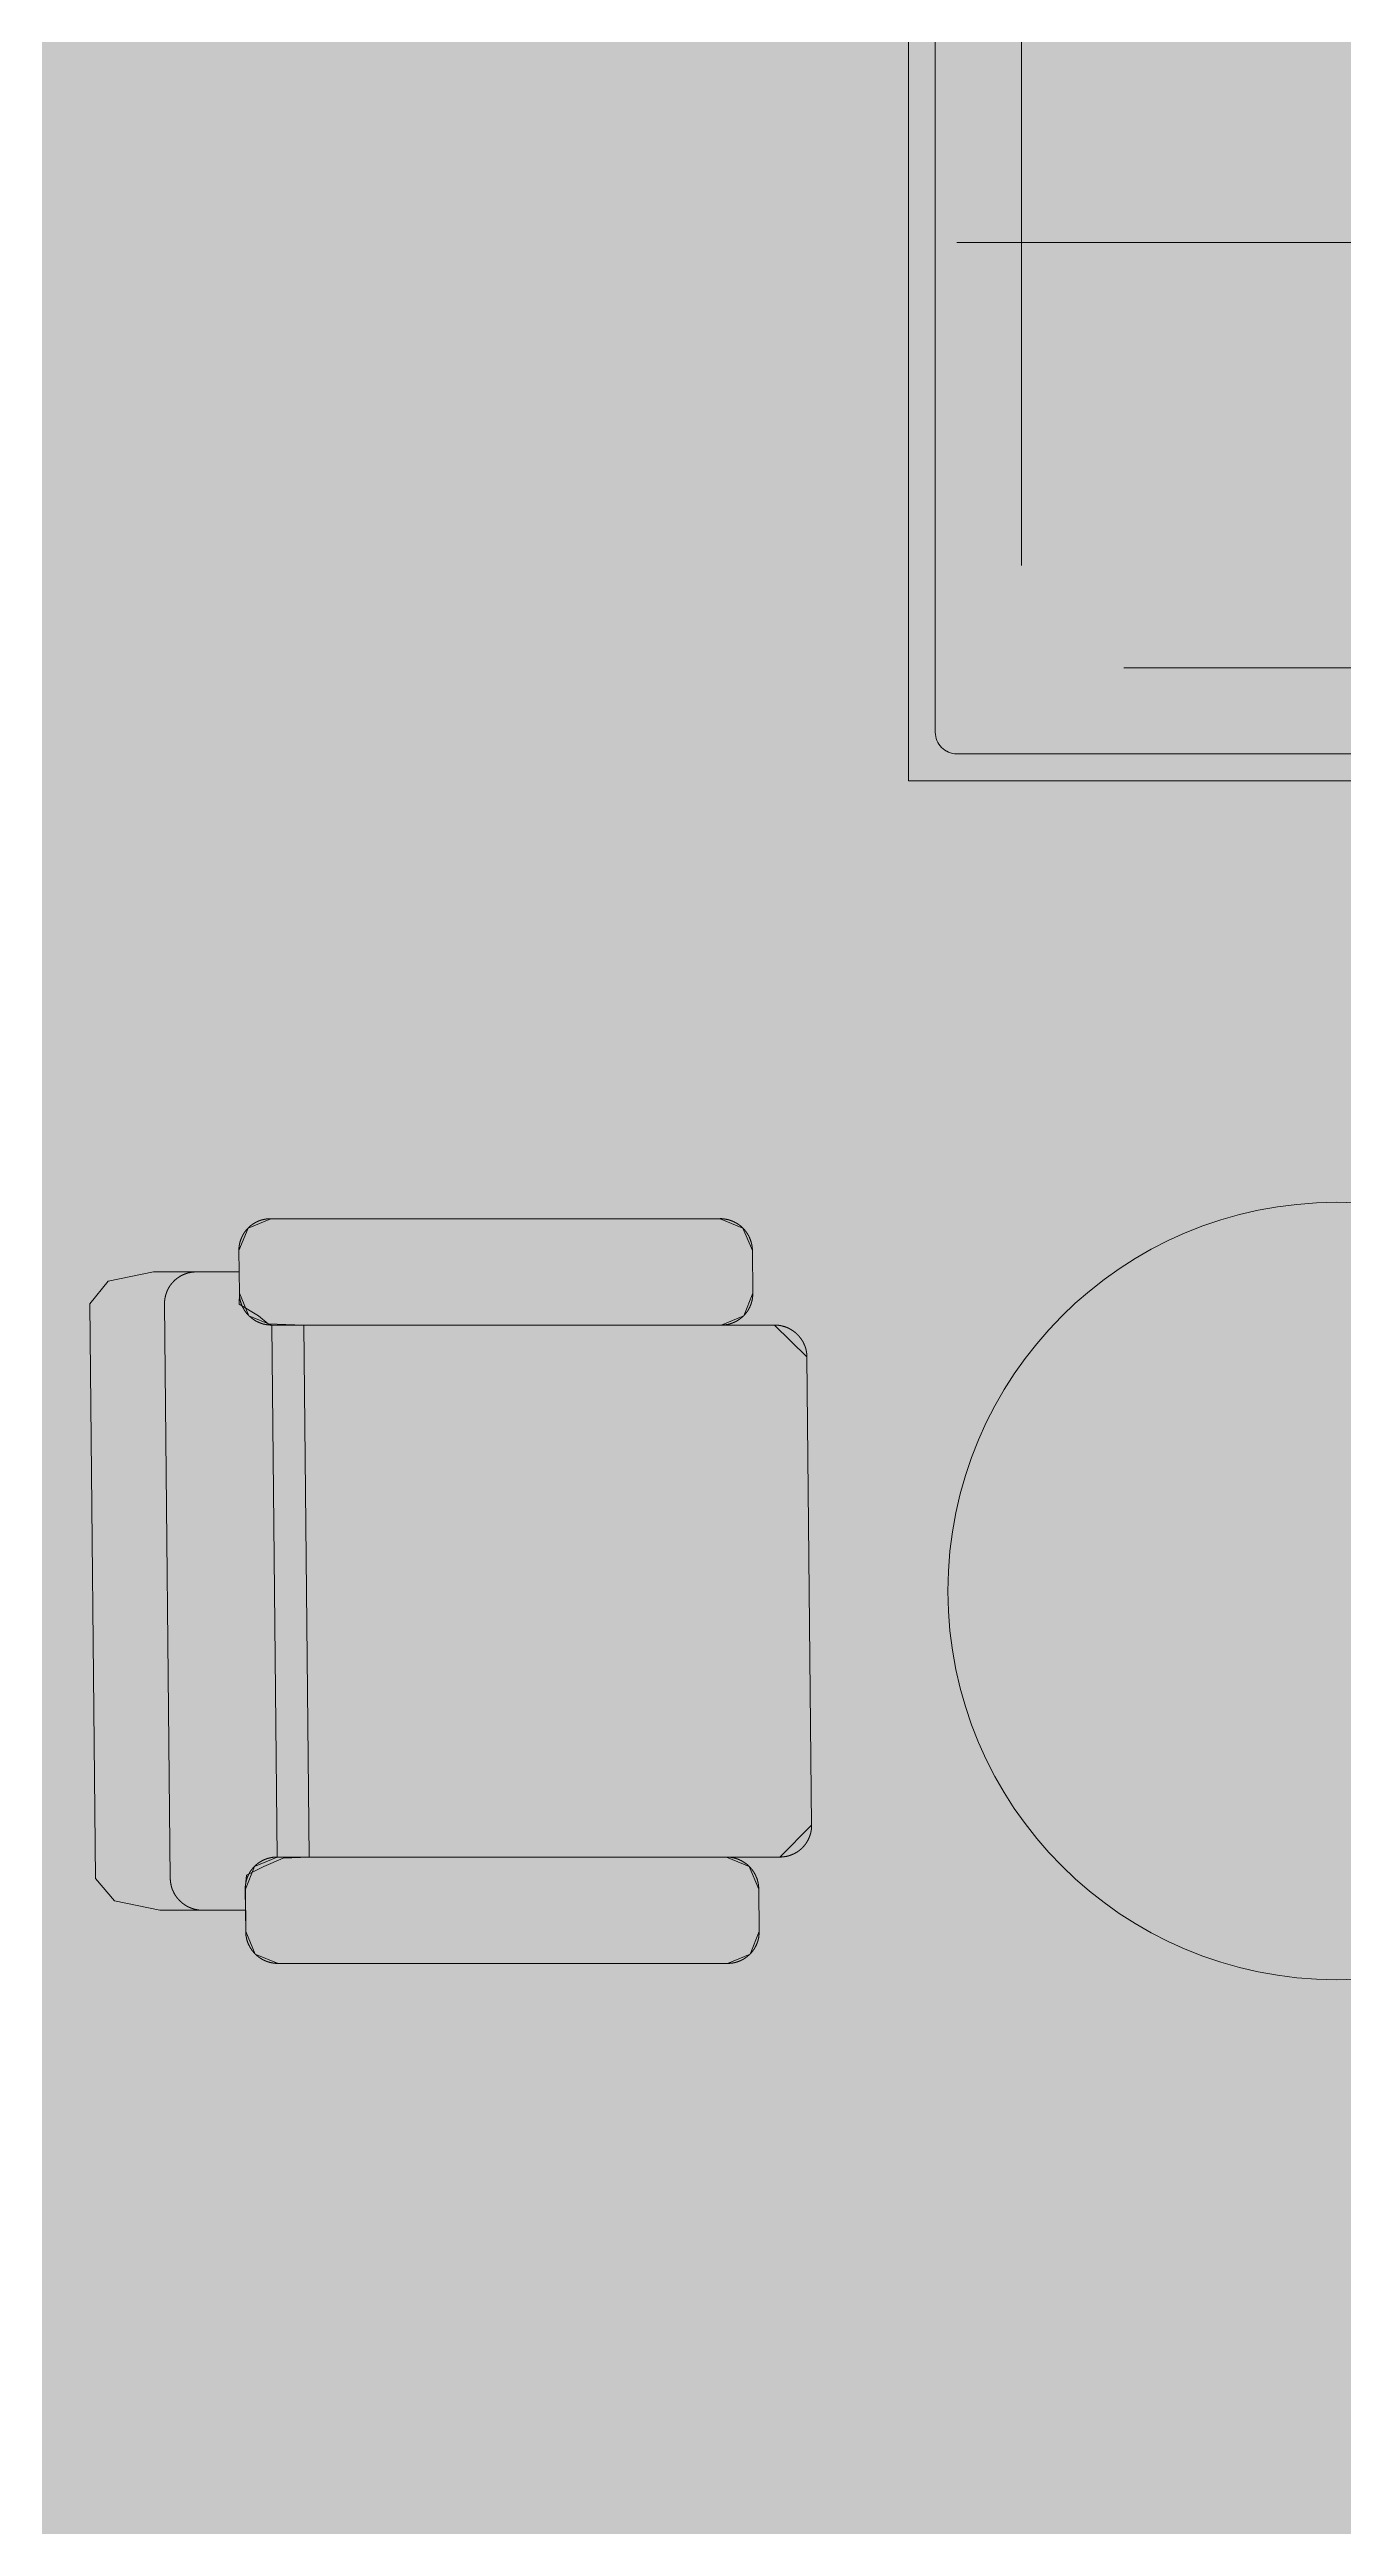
# Model space of a CAD drawing. Header units: millimetres. Extents: x -376000 to 292178, y -193032 to 188048.
# Drawn here: x -278676 to -277594, y 58313 to 60384 of the extents above; entities that cross this region are included whole.
import ezdxf

# ---------------------------------------------------------------- set-up
doc = ezdxf.new("R2010")
doc.units = ezdxf.units.MM
doc.linetypes.add('VW-01 短破線', pattern=[2.116125, 1.058062, -1.058062])
doc.linetypes.add('短破線', pattern=[2.116125, 1.058062, -1.058062])
doc.layers.add('02_線種-添景（家具・植栽)', color=7, linetype='短破線', lineweight=13, true_color=0x555555)
doc.layers.add('08_ハッチ・色', color=7, linetype='Continuous', lineweight=5, true_color=0x888888)
for name, color, linetype, lineweight in [('07_文字・記号', 7, 'Continuous', 9), ('_什器 (2D)', 7, 'Continuous', 5), ('_塗（エリア） (2D)', 7, 'Continuous', 5), ('_天井プロット (2D)', 7, 'Continuous', 5)]:
    doc.layers.add(name, color=color, linetype=linetype, lineweight=lineweight)
doc.styles.add('ＭＳ Ｐゴシック', font='MS PGothic.ttf')

# ---------------------------------------------------------------- blocks, each defined once
blk = doc.blocks.new('塗（エリア） (2D)')
at = {"layer": '08_ハッチ・色', "linetype": 'Continuous', "lineweight": 0, "true_color": 0xffa264, "transparency": 33554636}
blk.add_hatch(color=21, dxfattribs=at).paths.add_polyline_path([(-282885.8, 63583.6), (-268715.8, 63583.6), (-268715.8, 56613.6), (-282885.8, 56613.6)])
blk = doc.blocks.new('グループ-1118')
at = {"layer": '02_線種-添景（家具・植栽)', "color": 7, "linetype": 'Continuous', "lineweight": 13, "transparency": 33554687}
for p, q in [((-278491.4, 59406.3), (-278115.6, 59406.3)), ((-278518, 59379.6), (-278517.6, 59344)), ((-278088.5, 59379.6), (-278088.2, 59344.1)), ((-278553.6, 59361.8), (-278517.8, 59361.8)), ((-278575.4, 58854.8), (-278580.2, 59335.1)), ((-278486.1, 58872.6), (-278490.5, 59317.4)), ((-278490.5, 59317.4), (-278070, 59317.4)), ((-278042.9, 59290.7), (-278039, 58899.3)), ((-278486.1, 58872.6), (-278065.6, 58872.6)), ((-278512.7, 58845.9), (-278512.3, 58810.3)), ((-278082.9, 58810.4), (-278083.2, 58845.9)), ((-278548.3, 58828.1), (-278512.5, 58828.1)), ((-278485.2, 58783.7), (-278109.4, 58783.7))]:
    blk.add_line(p, q, dxfattribs=at)
at = {"layer": '02_線種-添景（家具・植栽)', "color": 7, "linetype": 'Continuous', "lineweight": 13, "flags": 128}
for points in [[(-278491.4, 59406.3), (-278510.3, 59398.5), (-278518, 59379.6), (-278517.6, 59344), (-278509.6, 59325.2), (-278490.5, 59317.4), (-278114.7, 59317.4), (-278095.8, 59325.2), (-278088.2, 59344.1), (-278088.5, 59379.6), (-278096.6, 59398.5), (-278115.6, 59406.3)], [(-278517.8, 59361.8), (-278589.3, 59361.8), (-278627.2, 59354), (-278642.8, 59335.2), (-278638, 58854.8), (-278622.1, 58836), (-278584, 58828.1), (-278512.5, 58828.1), (-278512.7, 58845.9), (-278511.5, 58857.4), (-278497.1, 58864.8), (-278481.1, 58871.6), (-278459.2, 58872.6), (-278463.7, 59317.4), (-278493.4, 59318.4), (-278501.7, 59325.2), (-278517.8, 59334.8), (-278517.6, 59344)], [(-278490.5, 59317.4), (-278070, 59317.4), (-278042.9, 59290.7), (-278039, 58899.3), (-278065.6, 58872.6), (-278486.1, 58872.6)], [(-278486.1, 58872.6), (-278505, 58864.8), (-278512.6, 58845.9), (-278512.3, 58810.3), (-278504.3, 58791.5), (-278485.2, 58783.7), (-278109.4, 58783.7), (-278090.5, 58791.5), (-278082.9, 58810.4), (-278083.2, 58845.9), (-278091.3, 58864.8), (-278110.3, 58872.6)]]:
    blk.add_lwpolyline(points, close=True, dxfattribs=at)
at = {"layer": '02_線種-添景（家具・植栽)', "color": 7, "linetype": 'Continuous', "lineweight": 13, "transparency": 33554687}
for points, knots in [([(-278518, 59379.6), (-278518, 59380.9), (-278517.9, 59382.2), (-278517.8, 59383.5), (-278517.5, 59384.8), (-278517.3, 59386.1), (-278516.9, 59387.4), (-278516.5, 59388.6), (-278516, 59389.8), (-278515.5, 59391), (-278514.9, 59392.2), (-278514.3, 59393.4), (-278513.6, 59394.5), (-278512.9, 59395.5), (-278512.1, 59396.6), (-278511.2, 59397.6), (-278510.3, 59398.5), (-278509.4, 59399.4), (-278508.4, 59400.3), (-278507.4, 59401.1), (-278506.3, 59401.8), (-278505.2, 59402.5), (-278504, 59403.2), (-278502.9, 59403.8), (-278501.7, 59404.3), (-278500.4, 59404.8), (-278499.2, 59405.2), (-278497.9, 59405.5), (-278496.6, 59405.8), (-278495.3, 59406.1), (-278494, 59406.2), (-278492.7, 59406.3), (-278491.4, 59406.3)], [0, 0, 0, 0.0625, 0.0625, 0.125, 0.125, 0.1875, 0.1875, 0.249999, 0.249999, 0.312499, 0.312499, 0.374998, 0.374998, 0.437498, 0.437498, 0.499998, 0.499998, 0.562497, 0.562497, 0.624997, 0.624997, 0.687497, 0.687497, 0.749997, 0.749997, 0.812498, 0.812498, 0.874998, 0.874998, 0.937499, 0.937499, 1, 1, 1]), ([(-278115.6, 59406.4), (-278114.3, 59406.4), (-278113, 59406.2), (-278111.7, 59406.1), (-278110.4, 59405.8), (-278109.1, 59405.6), (-278107.8, 59405.2), (-278106.6, 59404.8), (-278105.3, 59404.3), (-278104.1, 59403.8), (-278103, 59403.2), (-278101.8, 59402.6), (-278100.7, 59401.9), (-278099.6, 59401.1), (-278098.5, 59400.3), (-278097.5, 59399.5), (-278096.6, 59398.5), (-278095.6, 59397.6), (-278094.8, 59396.6), (-278093.9, 59395.6), (-278093.2, 59394.5), (-278092.5, 59393.4), (-278091.8, 59392.2), (-278091.2, 59391.1), (-278090.7, 59389.9), (-278090.2, 59388.7), (-278089.8, 59387.4), (-278089.4, 59386.2), (-278089.1, 59384.9), (-278088.8, 59383.6), (-278088.7, 59382.3), (-278088.5, 59381), (-278088.5, 59379.7)], [0, 0, 0, 0.0625, 0.0625, 0.125, 0.125, 0.1875, 0.1875, 0.250001, 0.250001, 0.312501, 0.312501, 0.375002, 0.375002, 0.437502, 0.437502, 0.500002, 0.500002, 0.562503, 0.562503, 0.625003, 0.625003, 0.687503, 0.687503, 0.750003, 0.750003, 0.812502, 0.812502, 0.875002, 0.875002, 0.937501, 0.937501, 1, 1, 1]), ([(-278580.2, 59335.2), (-278580.2, 59336.5), (-278580.1, 59337.8), (-278579.9, 59339.1), (-278579.7, 59340.4), (-278579.4, 59341.6), (-278579.1, 59342.9), (-278578.7, 59344.2), (-278578.2, 59345.4), (-278577.7, 59346.6), (-278577.1, 59347.7), (-278576.5, 59348.9), (-278575.8, 59350), (-278575.1, 59351.1), (-278574.2, 59352.1), (-278573.4, 59353.1), (-278572.5, 59354), (-278571.6, 59355), (-278570.5, 59355.8), (-278569.5, 59356.6), (-278568.4, 59357.3), (-278567.4, 59358.1), (-278566.2, 59358.7), (-278565, 59359.3), (-278563.8, 59359.8), (-278562.6, 59360.3), (-278561.4, 59360.7), (-278560.1, 59361.1), (-278558.8, 59361.3), (-278557.5, 59361.6), (-278556.2, 59361.7), (-278554.9, 59361.8), (-278553.6, 59361.8)], [0, 0, 0, 0.0625, 0.0625, 0.125, 0.125, 0.1875, 0.1875, 0.249999, 0.249999, 0.312499, 0.312499, 0.374998, 0.374998, 0.437498, 0.437498, 0.499998, 0.499998, 0.562497, 0.562497, 0.624997, 0.624997, 0.687497, 0.687497, 0.749997, 0.749997, 0.812498, 0.812498, 0.874998, 0.874998, 0.937499, 0.937499, 1, 1, 1]), ([(-278490.5, 59317.4), (-278491.8, 59317.4), (-278493.2, 59317.5), (-278494.5, 59317.6), (-278495.8, 59317.9), (-278497.1, 59318.1), (-278498.3, 59318.5), (-278499.6, 59318.9), (-278500.8, 59319.4), (-278502, 59319.9), (-278503.2, 59320.5), (-278504.4, 59321.1), (-278505.5, 59321.9), (-278506.6, 59322.6), (-278507.6, 59323.4), (-278508.6, 59324.3), (-278509.6, 59325.2), (-278510.5, 59326.1), (-278511.4, 59327.1), (-278512.2, 59328.1), (-278513, 59329.2), (-278513.7, 59330.3), (-278514.3, 59331.5), (-278515, 59332.6), (-278515.5, 59333.8), (-278516, 59335.1), (-278516.4, 59336.3), (-278516.8, 59337.6), (-278517.1, 59338.9), (-278517.3, 59340.1), (-278517.5, 59341.4), (-278517.6, 59342.7), (-278517.6, 59344.1)], [0, 0, 0, 0.0625, 0.0625, 0.125, 0.125, 0.1875, 0.1875, 0.250001, 0.250001, 0.312501, 0.312501, 0.375002, 0.375002, 0.437502, 0.437502, 0.500002, 0.500002, 0.562503, 0.562503, 0.625003, 0.625003, 0.687503, 0.687503, 0.750003, 0.750003, 0.812502, 0.812502, 0.875002, 0.875002, 0.937501, 0.937501, 1, 1, 1]), ([(-278088.2, 59344.1), (-278088.2, 59342.7), (-278088.3, 59341.4), (-278088.4, 59340.1), (-278088.6, 59338.9), (-278088.9, 59337.6), (-278089.3, 59336.3), (-278089.6, 59335.1), (-278090.1, 59333.8), (-278090.6, 59332.6), (-278091.2, 59331.5), (-278091.8, 59330.3), (-278092.5, 59329.2), (-278093.3, 59328.1), (-278094.1, 59327.1), (-278094.9, 59326.1), (-278095.8, 59325.2), (-278096.8, 59324.3), (-278097.8, 59323.4), (-278098.8, 59322.6), (-278099.9, 59321.9), (-278101, 59321.1), (-278102.1, 59320.5), (-278103.3, 59319.9), (-278104.5, 59319.4), (-278105.7, 59318.9), (-278107, 59318.5), (-278108.2, 59318.1), (-278109.5, 59317.9), (-278110.8, 59317.6), (-278112.1, 59317.5), (-278113.4, 59317.4), (-278114.7, 59317.4)], [0, 0, 0, 0.0625, 0.0625, 0.125, 0.125, 0.1875, 0.1875, 0.249999, 0.249999, 0.312499, 0.312499, 0.374998, 0.374998, 0.437498, 0.437498, 0.499998, 0.499998, 0.562497, 0.562497, 0.624997, 0.624997, 0.687497, 0.687497, 0.749997, 0.749997, 0.812498, 0.812498, 0.874998, 0.874998, 0.937499, 0.937499, 1, 1, 1]), ([(-278070, 59317.4), (-278068.7, 59317.4), (-278067.4, 59317.3), (-278066.1, 59317.1), (-278064.8, 59316.9), (-278063.5, 59316.6), (-278062.2, 59316.2), (-278060.9, 59315.9), (-278059.7, 59315.4), (-278058.5, 59314.9), (-278057.3, 59314.2), (-278056.2, 59313.6), (-278055.1, 59312.9), (-278054, 59312.2), (-278052.9, 59311.3), (-278051.9, 59310.5), (-278051, 59309.6), (-278050, 59308.6), (-278049.2, 59307.6), (-278048.3, 59306.6), (-278047.6, 59305.5), (-278046.8, 59304.4), (-278046.2, 59303.3), (-278045.6, 59302.1), (-278045.1, 59300.9), (-278044.5, 59299.7), (-278044.1, 59298.5), (-278043.7, 59297.2), (-278043.5, 59295.9), (-278043.2, 59294.6), (-278043.1, 59293.3), (-278042.9, 59292), (-278042.9, 59290.7)], [0, 0, 0, 0.0625, 0.0625, 0.125, 0.125, 0.1875, 0.1875, 0.250001, 0.250001, 0.312501, 0.312501, 0.375002, 0.375002, 0.437502, 0.437502, 0.500002, 0.500002, 0.562503, 0.562503, 0.625003, 0.625003, 0.687503, 0.687503, 0.750003, 0.750003, 0.812502, 0.812502, 0.875002, 0.875002, 0.937501, 0.937501, 1, 1, 1]), ([(-278039, 58899.3), (-278039, 58898), (-278039.1, 58896.7), (-278039.2, 58895.4), (-278039.5, 58894.1), (-278039.7, 58892.8), (-278040.1, 58891.6), (-278040.5, 58890.3), (-278041, 58889.1), (-278041.5, 58887.9), (-278042.1, 58886.7), (-278042.7, 58885.6), (-278043.4, 58884.5), (-278044.1, 58883.4), (-278044.9, 58882.4), (-278045.8, 58881.4), (-278046.7, 58880.4), (-278047.6, 58879.5), (-278048.6, 58878.7), (-278049.6, 58877.8), (-278050.7, 58877.1), (-278051.8, 58876.4), (-278053, 58875.8), (-278054.1, 58875.2), (-278055.3, 58874.7), (-278056.6, 58874.2), (-278057.8, 58873.8), (-278059.1, 58873.4), (-278060.4, 58873.1), (-278061.7, 58872.9), (-278063, 58872.8), (-278064.3, 58872.6), (-278065.6, 58872.6)], [0, 0, 0, 0.0625, 0.0625, 0.125, 0.125, 0.1875, 0.1875, 0.249999, 0.249999, 0.312499, 0.312499, 0.374998, 0.374998, 0.437498, 0.437498, 0.499998, 0.499998, 0.562497, 0.562497, 0.624997, 0.624997, 0.687497, 0.687497, 0.749997, 0.749997, 0.812498, 0.812498, 0.874998, 0.874998, 0.937499, 0.937499, 1, 1, 1]), ([(-278548.3, 58828.1), (-278549.6, 58828.1), (-278550.9, 58828.3), (-278552.2, 58828.4), (-278553.5, 58828.7), (-278554.8, 58828.9), (-278556.1, 58829.3), (-278557.3, 58829.7), (-278558.6, 58830.2), (-278559.8, 58830.7), (-278561, 58831.3), (-278562.1, 58831.9), (-278563.2, 58832.6), (-278564.3, 58833.4), (-278565.4, 58834.2), (-278566.4, 58835), (-278567.3, 58836), (-278568.3, 58836.9), (-278569.1, 58837.9), (-278570, 58838.9), (-278570.7, 58840), (-278571.5, 58841.1), (-278572.1, 58842.2), (-278572.7, 58843.4), (-278573.2, 58844.6), (-278573.8, 58845.8), (-278574.2, 58847.1), (-278574.5, 58848.3), (-278574.8, 58849.6), (-278575.1, 58850.9), (-278575.2, 58852.2), (-278575.4, 58853.5), (-278575.4, 58854.8)], [0, 0, 0, 0.0625, 0.0625, 0.125, 0.125, 0.1875, 0.1875, 0.250001, 0.250001, 0.312501, 0.312501, 0.375002, 0.375002, 0.437502, 0.437502, 0.500002, 0.500002, 0.562503, 0.562503, 0.625003, 0.625003, 0.687503, 0.687503, 0.750003, 0.750003, 0.812502, 0.812502, 0.875002, 0.875002, 0.937501, 0.937501, 1, 1, 1]), ([(-278512.7, 58845.9), (-278512.7, 58847.2), (-278512.6, 58848.5), (-278512.4, 58849.8), (-278512.2, 58851.1), (-278511.9, 58852.4), (-278511.6, 58853.7), (-278511.2, 58854.9), (-278510.7, 58856.1), (-278510.2, 58857.3), (-278509.6, 58858.5), (-278509, 58859.7), (-278508.3, 58860.8), (-278507.6, 58861.8), (-278506.7, 58862.9), (-278505.9, 58863.9), (-278505, 58864.8), (-278504.1, 58865.7), (-278503, 58866.6), (-278502, 58867.4), (-278500.9, 58868.1), (-278499.9, 58868.8), (-278498.7, 58869.5), (-278497.5, 58870.1), (-278496.3, 58870.6), (-278495.1, 58871.1), (-278493.9, 58871.5), (-278492.6, 58871.8), (-278491.3, 58872.1), (-278490, 58872.4), (-278488.7, 58872.5), (-278487.4, 58872.6), (-278486.1, 58872.6)], [0, 0, 0, 0.0625, 0.0625, 0.125, 0.125, 0.1875, 0.1875, 0.249999, 0.249999, 0.312499, 0.312499, 0.374998, 0.374998, 0.437498, 0.437498, 0.499998, 0.499998, 0.562497, 0.562497, 0.624997, 0.624997, 0.687497, 0.687497, 0.749997, 0.749997, 0.812498, 0.812498, 0.874998, 0.874998, 0.937499, 0.937499, 1, 1, 1]), ([(-278110.3, 58872.6), (-278109, 58872.6), (-278107.7, 58872.5), (-278106.4, 58872.4), (-278105.1, 58872.1), (-278103.8, 58871.9), (-278102.5, 58871.5), (-278101.3, 58871.1), (-278100, 58870.6), (-278098.8, 58870.1), (-278097.6, 58869.5), (-278096.5, 58868.9), (-278095.4, 58868.1), (-278094.3, 58867.4), (-278093.2, 58866.6), (-278092.2, 58865.7), (-278091.3, 58864.8), (-278090.3, 58863.9), (-278089.5, 58862.9), (-278088.6, 58861.9), (-278087.9, 58860.8), (-278087.1, 58859.7), (-278086.5, 58858.5), (-278085.9, 58857.4), (-278085.4, 58856.1), (-278084.8, 58854.9), (-278084.4, 58853.7), (-278084.1, 58852.4), (-278083.8, 58851.1), (-278083.5, 58849.9), (-278083.4, 58848.6), (-278083.2, 58847.2), (-278083.2, 58845.9)], [0, 0, 0, 0.0625, 0.0625, 0.125, 0.125, 0.1875, 0.1875, 0.250001, 0.250001, 0.312501, 0.312501, 0.375002, 0.375002, 0.437502, 0.437502, 0.500002, 0.500002, 0.562503, 0.562503, 0.625003, 0.625003, 0.687503, 0.687503, 0.750003, 0.750003, 0.812502, 0.812502, 0.875002, 0.875002, 0.937501, 0.937501, 1, 1, 1]), ([(-278485.2, 58783.7), (-278486.5, 58783.7), (-278487.8, 58783.8), (-278489.1, 58783.9), (-278490.4, 58784.2), (-278491.7, 58784.4), (-278493, 58784.8), (-278494.3, 58785.2), (-278495.5, 58785.7), (-278496.7, 58786.2), (-278497.9, 58786.8), (-278499.1, 58787.4), (-278500.2, 58788.2), (-278501.3, 58788.9), (-278502.3, 58789.7), (-278503.3, 58790.6), (-278504.3, 58791.5), (-278505.2, 58792.4), (-278506, 58793.4), (-278506.9, 58794.4), (-278507.6, 58795.5), (-278508.4, 58796.6), (-278509, 58797.8), (-278509.6, 58798.9), (-278510.2, 58800.1), (-278510.7, 58801.4), (-278511.1, 58802.6), (-278511.5, 58803.9), (-278511.7, 58805.2), (-278512, 58806.4), (-278512.2, 58807.7), (-278512.3, 58809), (-278512.3, 58810.4)], [0, 0, 0, 0.0625, 0.0625, 0.125, 0.125, 0.1875, 0.1875, 0.250001, 0.250001, 0.312501, 0.312501, 0.375002, 0.375002, 0.437502, 0.437502, 0.500002, 0.500002, 0.562503, 0.562503, 0.625003, 0.625003, 0.687503, 0.687503, 0.750003, 0.750003, 0.812502, 0.812502, 0.875002, 0.875002, 0.937501, 0.937501, 1, 1, 1]), ([(-278082.9, 58810.4), (-278082.9, 58809.1), (-278083, 58807.8), (-278083.1, 58806.4), (-278083.3, 58805.2), (-278083.6, 58803.9), (-278083.9, 58802.6), (-278084.3, 58801.4), (-278084.8, 58800.2), (-278085.3, 58798.9), (-278085.9, 58797.8), (-278086.5, 58796.6), (-278087.2, 58795.5), (-278088, 58794.5), (-278088.8, 58793.4), (-278089.6, 58792.4), (-278090.5, 58791.5), (-278091.5, 58790.6), (-278092.5, 58789.7), (-278093.5, 58788.9), (-278094.6, 58788.2), (-278095.7, 58787.4), (-278096.8, 58786.8), (-278098, 58786.2), (-278099.2, 58785.7), (-278100.4, 58785.2), (-278101.7, 58784.8), (-278102.9, 58784.4), (-278104.2, 58784.2), (-278105.5, 58783.9), (-278106.8, 58783.8), (-278108.1, 58783.7), (-278109.4, 58783.7)], [0, 0, 0, 0.0625, 0.0625, 0.125, 0.125, 0.1875, 0.1875, 0.249999, 0.249999, 0.312499, 0.312499, 0.374998, 0.374998, 0.437498, 0.437498, 0.499998, 0.499998, 0.562497, 0.562497, 0.624997, 0.624997, 0.687497, 0.687497, 0.749997, 0.749997, 0.812498, 0.812498, 0.874998, 0.874998, 0.937499, 0.937499, 1, 1, 1])]:
    blk.add_open_spline(points, degree=2, knots=knots, dxfattribs=at)
blk = doc.blocks.new('グループ-1120')
at = {"layer": '02_線種-添景（家具・植栽)', "color": 7, "linetype": 'Continuous', "lineweight": 13, "transparency": 33554687}
blk.add_circle((-277600, 59095), 325, dxfattribs=at)
at = {"layer": '02_線種-添景（家具・植栽)', "color": 7}
blk.add_blockref('グループ-1118', (0, 0), dxfattribs=at)
blk = doc.blocks.new('グループ-1148')
at = {"layer": '02_線種-添景（家具・植栽)', "color": 7, "linetype": 'Continuous', "lineweight": 13, "transparency": 33554687}
for p, q in [((-278491.4, 59406.3), (-278115.6, 59406.3)), ((-278518, 59379.6), (-278517.6, 59344)), ((-278088.5, 59379.6), (-278088.2, 59344.1)), ((-278553.6, 59361.8), (-278517.8, 59361.8)), ((-278575.4, 58854.8), (-278580.2, 59335.1)), ((-278486.1, 58872.6), (-278490.5, 59317.4)), ((-278490.5, 59317.4), (-278070, 59317.4)), ((-278042.9, 59290.7), (-278039, 58899.3)), ((-278486.1, 58872.6), (-278065.6, 58872.6)), ((-278512.7, 58845.9), (-278512.3, 58810.3)), ((-278082.9, 58810.4), (-278083.2, 58845.9)), ((-278548.3, 58828.1), (-278512.5, 58828.1)), ((-278485.2, 58783.7), (-278109.4, 58783.7))]:
    blk.add_line(p, q, dxfattribs=at)
at = {"layer": '02_線種-添景（家具・植栽)', "color": 7, "linetype": 'Continuous', "lineweight": 13, "flags": 128}
for points in [[(-278491.4, 59406.3), (-278510.3, 59398.5), (-278518, 59379.6), (-278517.6, 59344), (-278509.6, 59325.2), (-278490.5, 59317.4), (-278114.7, 59317.4), (-278095.8, 59325.2), (-278088.2, 59344.1), (-278088.5, 59379.6), (-278096.6, 59398.5), (-278115.6, 59406.3)], [(-278517.8, 59361.8), (-278589.3, 59361.8), (-278627.2, 59354), (-278642.8, 59335.2), (-278638, 58854.8), (-278622.1, 58836), (-278584, 58828.1), (-278512.5, 58828.1), (-278512.7, 58845.9), (-278511.5, 58857.4), (-278497.1, 58864.8), (-278481.1, 58871.6), (-278459.2, 58872.6), (-278463.7, 59317.4), (-278493.4, 59318.4), (-278501.7, 59325.2), (-278517.8, 59334.8), (-278517.6, 59344)], [(-278490.5, 59317.4), (-278070, 59317.4), (-278042.9, 59290.7), (-278039, 58899.3), (-278065.6, 58872.6), (-278486.1, 58872.6)], [(-278486.1, 58872.6), (-278505, 58864.8), (-278512.6, 58845.9), (-278512.3, 58810.3), (-278504.3, 58791.5), (-278485.2, 58783.7), (-278109.4, 58783.7), (-278090.5, 58791.5), (-278082.9, 58810.4), (-278083.2, 58845.9), (-278091.3, 58864.8), (-278110.3, 58872.6)]]:
    blk.add_lwpolyline(points, close=True, dxfattribs=at)
at = {"layer": '02_線種-添景（家具・植栽)', "color": 7, "linetype": 'Continuous', "lineweight": 13, "transparency": 33554687}
for points, knots in [([(-278518, 59379.6), (-278518, 59380.9), (-278517.9, 59382.2), (-278517.8, 59383.5), (-278517.5, 59384.8), (-278517.3, 59386.1), (-278516.9, 59387.4), (-278516.5, 59388.6), (-278516, 59389.8), (-278515.5, 59391), (-278514.9, 59392.2), (-278514.3, 59393.4), (-278513.6, 59394.5), (-278512.9, 59395.5), (-278512.1, 59396.6), (-278511.2, 59397.6), (-278510.3, 59398.5), (-278509.4, 59399.4), (-278508.4, 59400.3), (-278507.4, 59401.1), (-278506.3, 59401.8), (-278505.2, 59402.5), (-278504, 59403.2), (-278502.9, 59403.8), (-278501.7, 59404.3), (-278500.4, 59404.8), (-278499.2, 59405.2), (-278497.9, 59405.5), (-278496.6, 59405.8), (-278495.3, 59406.1), (-278494, 59406.2), (-278492.7, 59406.3), (-278491.4, 59406.3)], [0, 0, 0, 0.0625, 0.0625, 0.125, 0.125, 0.1875, 0.1875, 0.249999, 0.249999, 0.312499, 0.312499, 0.374998, 0.374998, 0.437498, 0.437498, 0.499998, 0.499998, 0.562497, 0.562497, 0.624997, 0.624997, 0.687497, 0.687497, 0.749997, 0.749997, 0.812498, 0.812498, 0.874998, 0.874998, 0.937499, 0.937499, 1, 1, 1]), ([(-278115.6, 59406.4), (-278114.3, 59406.4), (-278113, 59406.2), (-278111.7, 59406.1), (-278110.4, 59405.8), (-278109.1, 59405.6), (-278107.8, 59405.2), (-278106.6, 59404.8), (-278105.3, 59404.3), (-278104.1, 59403.8), (-278103, 59403.2), (-278101.8, 59402.6), (-278100.7, 59401.9), (-278099.6, 59401.1), (-278098.5, 59400.3), (-278097.5, 59399.5), (-278096.6, 59398.5), (-278095.6, 59397.6), (-278094.8, 59396.6), (-278093.9, 59395.6), (-278093.2, 59394.5), (-278092.5, 59393.4), (-278091.8, 59392.2), (-278091.2, 59391.1), (-278090.7, 59389.9), (-278090.2, 59388.7), (-278089.8, 59387.4), (-278089.4, 59386.2), (-278089.1, 59384.9), (-278088.8, 59383.6), (-278088.7, 59382.3), (-278088.5, 59381), (-278088.5, 59379.7)], [0, 0, 0, 0.0625, 0.0625, 0.125, 0.125, 0.1875, 0.1875, 0.250001, 0.250001, 0.312501, 0.312501, 0.375002, 0.375002, 0.437502, 0.437502, 0.500002, 0.500002, 0.562503, 0.562503, 0.625003, 0.625003, 0.687503, 0.687503, 0.750003, 0.750003, 0.812502, 0.812502, 0.875002, 0.875002, 0.937501, 0.937501, 1, 1, 1]), ([(-278580.2, 59335.2), (-278580.2, 59336.5), (-278580.1, 59337.8), (-278579.9, 59339.1), (-278579.7, 59340.4), (-278579.4, 59341.6), (-278579.1, 59342.9), (-278578.7, 59344.2), (-278578.2, 59345.4), (-278577.7, 59346.6), (-278577.1, 59347.7), (-278576.5, 59348.9), (-278575.8, 59350), (-278575.1, 59351.1), (-278574.2, 59352.1), (-278573.4, 59353.1), (-278572.5, 59354), (-278571.6, 59355), (-278570.5, 59355.8), (-278569.5, 59356.6), (-278568.4, 59357.3), (-278567.4, 59358.1), (-278566.2, 59358.7), (-278565, 59359.3), (-278563.8, 59359.8), (-278562.6, 59360.3), (-278561.4, 59360.7), (-278560.1, 59361.1), (-278558.8, 59361.3), (-278557.5, 59361.6), (-278556.2, 59361.7), (-278554.9, 59361.8), (-278553.6, 59361.8)], [0, 0, 0, 0.0625, 0.0625, 0.125, 0.125, 0.1875, 0.1875, 0.249999, 0.249999, 0.312499, 0.312499, 0.374998, 0.374998, 0.437498, 0.437498, 0.499998, 0.499998, 0.562497, 0.562497, 0.624997, 0.624997, 0.687497, 0.687497, 0.749997, 0.749997, 0.812498, 0.812498, 0.874998, 0.874998, 0.937499, 0.937499, 1, 1, 1]), ([(-278490.5, 59317.4), (-278491.8, 59317.4), (-278493.2, 59317.5), (-278494.5, 59317.6), (-278495.8, 59317.9), (-278497.1, 59318.1), (-278498.3, 59318.5), (-278499.6, 59318.9), (-278500.8, 59319.4), (-278502, 59319.9), (-278503.2, 59320.5), (-278504.4, 59321.1), (-278505.5, 59321.9), (-278506.6, 59322.6), (-278507.6, 59323.4), (-278508.6, 59324.3), (-278509.6, 59325.2), (-278510.5, 59326.1), (-278511.4, 59327.1), (-278512.2, 59328.1), (-278513, 59329.2), (-278513.7, 59330.3), (-278514.3, 59331.5), (-278515, 59332.6), (-278515.5, 59333.8), (-278516, 59335.1), (-278516.4, 59336.3), (-278516.8, 59337.6), (-278517.1, 59338.9), (-278517.3, 59340.1), (-278517.5, 59341.4), (-278517.6, 59342.7), (-278517.6, 59344.1)], [0, 0, 0, 0.0625, 0.0625, 0.125, 0.125, 0.1875, 0.1875, 0.250001, 0.250001, 0.312501, 0.312501, 0.375002, 0.375002, 0.437502, 0.437502, 0.500002, 0.500002, 0.562503, 0.562503, 0.625003, 0.625003, 0.687503, 0.687503, 0.750003, 0.750003, 0.812502, 0.812502, 0.875002, 0.875002, 0.937501, 0.937501, 1, 1, 1]), ([(-278088.2, 59344.1), (-278088.2, 59342.7), (-278088.3, 59341.4), (-278088.4, 59340.1), (-278088.6, 59338.9), (-278088.9, 59337.6), (-278089.3, 59336.3), (-278089.6, 59335.1), (-278090.1, 59333.8), (-278090.6, 59332.6), (-278091.2, 59331.5), (-278091.8, 59330.3), (-278092.5, 59329.2), (-278093.3, 59328.1), (-278094.1, 59327.1), (-278094.9, 59326.1), (-278095.8, 59325.2), (-278096.8, 59324.3), (-278097.8, 59323.4), (-278098.8, 59322.6), (-278099.9, 59321.9), (-278101, 59321.1), (-278102.1, 59320.5), (-278103.3, 59319.9), (-278104.5, 59319.4), (-278105.7, 59318.9), (-278107, 59318.5), (-278108.2, 59318.1), (-278109.5, 59317.9), (-278110.8, 59317.6), (-278112.1, 59317.5), (-278113.4, 59317.4), (-278114.7, 59317.4)], [0, 0, 0, 0.0625, 0.0625, 0.125, 0.125, 0.1875, 0.1875, 0.249999, 0.249999, 0.312499, 0.312499, 0.374998, 0.374998, 0.437498, 0.437498, 0.499998, 0.499998, 0.562497, 0.562497, 0.624997, 0.624997, 0.687497, 0.687497, 0.749997, 0.749997, 0.812498, 0.812498, 0.874998, 0.874998, 0.937499, 0.937499, 1, 1, 1]), ([(-278070, 59317.4), (-278068.7, 59317.4), (-278067.4, 59317.3), (-278066.1, 59317.1), (-278064.8, 59316.9), (-278063.5, 59316.6), (-278062.2, 59316.2), (-278060.9, 59315.9), (-278059.7, 59315.4), (-278058.5, 59314.9), (-278057.3, 59314.2), (-278056.2, 59313.6), (-278055.1, 59312.9), (-278054, 59312.2), (-278052.9, 59311.3), (-278051.9, 59310.5), (-278051, 59309.6), (-278050, 59308.6), (-278049.2, 59307.6), (-278048.3, 59306.6), (-278047.6, 59305.5), (-278046.8, 59304.4), (-278046.2, 59303.3), (-278045.6, 59302.1), (-278045.1, 59300.9), (-278044.5, 59299.7), (-278044.1, 59298.5), (-278043.7, 59297.2), (-278043.5, 59295.9), (-278043.2, 59294.6), (-278043.1, 59293.3), (-278042.9, 59292), (-278042.9, 59290.7)], [0, 0, 0, 0.0625, 0.0625, 0.125, 0.125, 0.1875, 0.1875, 0.250001, 0.250001, 0.312501, 0.312501, 0.375002, 0.375002, 0.437502, 0.437502, 0.500002, 0.500002, 0.562503, 0.562503, 0.625003, 0.625003, 0.687503, 0.687503, 0.750003, 0.750003, 0.812502, 0.812502, 0.875002, 0.875002, 0.937501, 0.937501, 1, 1, 1]), ([(-278039, 58899.3), (-278039, 58898), (-278039.1, 58896.7), (-278039.2, 58895.4), (-278039.5, 58894.1), (-278039.7, 58892.8), (-278040.1, 58891.6), (-278040.5, 58890.3), (-278041, 58889.1), (-278041.5, 58887.9), (-278042.1, 58886.7), (-278042.7, 58885.6), (-278043.4, 58884.5), (-278044.1, 58883.4), (-278044.9, 58882.4), (-278045.8, 58881.4), (-278046.7, 58880.4), (-278047.6, 58879.5), (-278048.6, 58878.7), (-278049.6, 58877.8), (-278050.7, 58877.1), (-278051.8, 58876.4), (-278053, 58875.8), (-278054.1, 58875.2), (-278055.3, 58874.7), (-278056.6, 58874.2), (-278057.8, 58873.8), (-278059.1, 58873.4), (-278060.4, 58873.1), (-278061.7, 58872.9), (-278063, 58872.8), (-278064.3, 58872.6), (-278065.6, 58872.6)], [0, 0, 0, 0.0625, 0.0625, 0.125, 0.125, 0.1875, 0.1875, 0.249999, 0.249999, 0.312499, 0.312499, 0.374998, 0.374998, 0.437498, 0.437498, 0.499998, 0.499998, 0.562497, 0.562497, 0.624997, 0.624997, 0.687497, 0.687497, 0.749997, 0.749997, 0.812498, 0.812498, 0.874998, 0.874998, 0.937499, 0.937499, 1, 1, 1]), ([(-278548.3, 58828.1), (-278549.6, 58828.1), (-278550.9, 58828.3), (-278552.2, 58828.4), (-278553.5, 58828.7), (-278554.8, 58828.9), (-278556.1, 58829.3), (-278557.3, 58829.7), (-278558.6, 58830.2), (-278559.8, 58830.7), (-278561, 58831.3), (-278562.1, 58831.9), (-278563.2, 58832.6), (-278564.3, 58833.4), (-278565.4, 58834.2), (-278566.4, 58835), (-278567.3, 58836), (-278568.3, 58836.9), (-278569.1, 58837.9), (-278570, 58838.9), (-278570.7, 58840), (-278571.5, 58841.1), (-278572.1, 58842.2), (-278572.7, 58843.4), (-278573.2, 58844.6), (-278573.8, 58845.8), (-278574.2, 58847.1), (-278574.5, 58848.3), (-278574.8, 58849.6), (-278575.1, 58850.9), (-278575.2, 58852.2), (-278575.4, 58853.5), (-278575.4, 58854.8)], [0, 0, 0, 0.0625, 0.0625, 0.125, 0.125, 0.1875, 0.1875, 0.250001, 0.250001, 0.312501, 0.312501, 0.375002, 0.375002, 0.437502, 0.437502, 0.500002, 0.500002, 0.562503, 0.562503, 0.625003, 0.625003, 0.687503, 0.687503, 0.750003, 0.750003, 0.812502, 0.812502, 0.875002, 0.875002, 0.937501, 0.937501, 1, 1, 1]), ([(-278512.7, 58845.9), (-278512.7, 58847.2), (-278512.6, 58848.5), (-278512.4, 58849.8), (-278512.2, 58851.1), (-278511.9, 58852.4), (-278511.6, 58853.7), (-278511.2, 58854.9), (-278510.7, 58856.1), (-278510.2, 58857.3), (-278509.6, 58858.5), (-278509, 58859.7), (-278508.3, 58860.8), (-278507.6, 58861.8), (-278506.7, 58862.9), (-278505.9, 58863.9), (-278505, 58864.8), (-278504.1, 58865.7), (-278503, 58866.6), (-278502, 58867.4), (-278500.9, 58868.1), (-278499.9, 58868.8), (-278498.7, 58869.5), (-278497.5, 58870.1), (-278496.3, 58870.6), (-278495.1, 58871.1), (-278493.9, 58871.5), (-278492.6, 58871.8), (-278491.3, 58872.1), (-278490, 58872.4), (-278488.7, 58872.5), (-278487.4, 58872.6), (-278486.1, 58872.6)], [0, 0, 0, 0.0625, 0.0625, 0.125, 0.125, 0.1875, 0.1875, 0.249999, 0.249999, 0.312499, 0.312499, 0.374998, 0.374998, 0.437498, 0.437498, 0.499998, 0.499998, 0.562497, 0.562497, 0.624997, 0.624997, 0.687497, 0.687497, 0.749997, 0.749997, 0.812498, 0.812498, 0.874998, 0.874998, 0.937499, 0.937499, 1, 1, 1]), ([(-278110.3, 58872.6), (-278109, 58872.6), (-278107.7, 58872.5), (-278106.4, 58872.4), (-278105.1, 58872.1), (-278103.8, 58871.9), (-278102.5, 58871.5), (-278101.3, 58871.1), (-278100, 58870.6), (-278098.8, 58870.1), (-278097.6, 58869.5), (-278096.5, 58868.9), (-278095.4, 58868.1), (-278094.3, 58867.4), (-278093.2, 58866.6), (-278092.2, 58865.7), (-278091.3, 58864.8), (-278090.3, 58863.9), (-278089.5, 58862.9), (-278088.6, 58861.9), (-278087.9, 58860.8), (-278087.1, 58859.7), (-278086.5, 58858.5), (-278085.9, 58857.4), (-278085.4, 58856.1), (-278084.8, 58854.9), (-278084.4, 58853.7), (-278084.1, 58852.4), (-278083.8, 58851.1), (-278083.5, 58849.9), (-278083.4, 58848.6), (-278083.2, 58847.2), (-278083.2, 58845.9)], [0, 0, 0, 0.0625, 0.0625, 0.125, 0.125, 0.1875, 0.1875, 0.250001, 0.250001, 0.312501, 0.312501, 0.375002, 0.375002, 0.437502, 0.437502, 0.500002, 0.500002, 0.562503, 0.562503, 0.625003, 0.625003, 0.687503, 0.687503, 0.750003, 0.750003, 0.812502, 0.812502, 0.875002, 0.875002, 0.937501, 0.937501, 1, 1, 1]), ([(-278485.2, 58783.7), (-278486.5, 58783.7), (-278487.8, 58783.8), (-278489.1, 58783.9), (-278490.4, 58784.2), (-278491.7, 58784.4), (-278493, 58784.8), (-278494.3, 58785.2), (-278495.5, 58785.7), (-278496.7, 58786.2), (-278497.9, 58786.8), (-278499.1, 58787.4), (-278500.2, 58788.2), (-278501.3, 58788.9), (-278502.3, 58789.7), (-278503.3, 58790.6), (-278504.3, 58791.5), (-278505.2, 58792.4), (-278506, 58793.4), (-278506.9, 58794.4), (-278507.6, 58795.5), (-278508.4, 58796.6), (-278509, 58797.8), (-278509.6, 58798.9), (-278510.2, 58800.1), (-278510.7, 58801.4), (-278511.1, 58802.6), (-278511.5, 58803.9), (-278511.7, 58805.2), (-278512, 58806.4), (-278512.2, 58807.7), (-278512.3, 58809), (-278512.3, 58810.4)], [0, 0, 0, 0.0625, 0.0625, 0.125, 0.125, 0.1875, 0.1875, 0.250001, 0.250001, 0.312501, 0.312501, 0.375002, 0.375002, 0.437502, 0.437502, 0.500002, 0.500002, 0.562503, 0.562503, 0.625003, 0.625003, 0.687503, 0.687503, 0.750003, 0.750003, 0.812502, 0.812502, 0.875002, 0.875002, 0.937501, 0.937501, 1, 1, 1]), ([(-278082.9, 58810.4), (-278082.9, 58809.1), (-278083, 58807.8), (-278083.1, 58806.4), (-278083.3, 58805.2), (-278083.6, 58803.9), (-278083.9, 58802.6), (-278084.3, 58801.4), (-278084.8, 58800.2), (-278085.3, 58798.9), (-278085.9, 58797.8), (-278086.5, 58796.6), (-278087.2, 58795.5), (-278088, 58794.5), (-278088.8, 58793.4), (-278089.6, 58792.4), (-278090.5, 58791.5), (-278091.5, 58790.6), (-278092.5, 58789.7), (-278093.5, 58788.9), (-278094.6, 58788.2), (-278095.7, 58787.4), (-278096.8, 58786.8), (-278098, 58786.2), (-278099.2, 58785.7), (-278100.4, 58785.2), (-278101.7, 58784.8), (-278102.9, 58784.4), (-278104.2, 58784.2), (-278105.5, 58783.9), (-278106.8, 58783.8), (-278108.1, 58783.7), (-278109.4, 58783.7)], [0, 0, 0, 0.0625, 0.0625, 0.125, 0.125, 0.1875, 0.1875, 0.249999, 0.249999, 0.312499, 0.312499, 0.374998, 0.374998, 0.437498, 0.437498, 0.499998, 0.499998, 0.562497, 0.562497, 0.624997, 0.624997, 0.687497, 0.687497, 0.749997, 0.749997, 0.812498, 0.812498, 0.874998, 0.874998, 0.937499, 0.937499, 1, 1, 1])]:
    blk.add_open_spline(points, degree=2, knots=knots, dxfattribs=at)
blk = doc.blocks.new('グループ-1150')
at = {"layer": '02_線種-添景（家具・植栽)', "color": 7, "linetype": 'Continuous', "lineweight": 13, "transparency": 33554687}
blk.add_circle((-277600, 59095), 325, dxfattribs=at)
at = {"layer": '02_線種-添景（家具・植栽)', "color": 7}
blk.add_blockref('グループ-1148', (0, 0), dxfattribs=at)
blk = doc.blocks.new('什器 (2D)')
at = {"layer": '02_線種-添景（家具・植栽)', "color": 7, "transparency": 33554687}
for name in ['グループ-1120', 'グループ-1150']:
    blk.add_blockref(name, (0, 0), dxfattribs=at)
blk = doc.blocks.new('グループ-1166')
at = {"layer": '07_文字・記号', "linetype": 'Continuous', "lineweight": 0, "true_color": 0x02abea}
blk.add_hatch(color=140, dxfattribs=at).paths.add_polyline_path([(-450, 450), (450, 450), (450, -450), (-450, -450)])
at = {"layer": '07_文字・記号'}
for p, q in [((409.7, 427.5), (-409.7, 427.5)), ((-427.7, 409.5), (-427.7, -409.5)), ((0, -409.5), (0, 409.5)), ((427.7, -409.5), (427.7, 409.5)), ((270.1, 355.5), (-270.1, 355.5)), ((-355.6, 270), (-355.6, -270)), ((355.6, 270), (355.6, -270)), ((409.7, 0), (-409.7, 0)), ((270.1, -355.5), (-270.1, -355.5)), ((409.7, -427.5), (-409.7, -427.5))]:
    blk.add_line(p, q, dxfattribs=at)
at = {"layer": '07_文字・記号', "flags": 128}
blk.add_lwpolyline([(-450, 450), (450, 450), (450, -450), (-450, -450)], close=True, dxfattribs=at)
for points in [[(-409.7, 427.5, 0.198861), (-422.4, 422.3, 0.198934), (-427.7, 409.5)], [(-409.7, 427.5, 0.414132), (-427.7, 409.5), (-427.7, -409.5)], [(427.7, 409.5, 0.414296), (409.7, 427.5), (-409.7, 427.5)], [(427.7, 409.5, 0.198964), (422.4, 422.3, 0.198891), (409.7, 427.5)], [(409.7, -427.5, 0.414132), (427.7, -409.5), (427.7, 409.5)], [(-427.7, -409.5, 0.198964), (-422.4, -422.3, 0.198891), (-409.7, -427.5)], [(-427.7, -409.5, 0.198964), (-422.4, -422.3, 0.198891), (-409.7, -427.5)], [(-427.7, -409.5, 0.414296), (-409.7, -427.5), (409.7, -427.5)], [(409.7, -427.5, 0.198861), (422.4, -422.3, 0.198934), (427.7, -409.5)]]:
    blk.add_lwpolyline(points, format="xyb", dxfattribs=at)
at = {"layer": '07_文字・記号', "insert": (0, 237.6), "char_height": 1.51, "attachment_point": 2, "line_spacing_factor": 0.99804, "style": 'ＭＳ Ｐゴシック'}
blk.add_mtext('AC', dxfattribs=at)
blk = doc.blocks.new('シンボル-5')
at = {"layer": '07_文字・記号'}
blk.add_blockref('グループ-1166', (0, 0), dxfattribs=at)
blk = doc.blocks.new('天井プロット (2D)')
at = {"layer": '07_文字・記号', "color": 100, "linetype": 'VW-01 短破線', "true_color": 0x00ff3f}
blk.add_circle((-279720, 60250), 4300, dxfattribs=at)
at = {"layer": '07_文字・記号', "color": 7}
blk.add_blockref('シンボル-5', (-277507.9, 60222.5), dxfattribs=at)

msp = doc.modelspace()

# ---------------------------------------------------------------- block references
at = {"layer": '_什器 (2D)'}
msp.add_blockref('什器 (2D)', (0, 0), dxfattribs=at)
at = {"layer": '_塗（エリア） (2D)'}
msp.add_blockref('塗（エリア） (2D)', (0, 0), dxfattribs=at)

# ---------------------------------------------------------------- next in the draw order: block references
at = {"layer": '_天井プロット (2D)'}
msp.add_blockref('天井プロット (2D)', (0, 0), dxfattribs=at)

doc.saveas('drawing.dxf')
